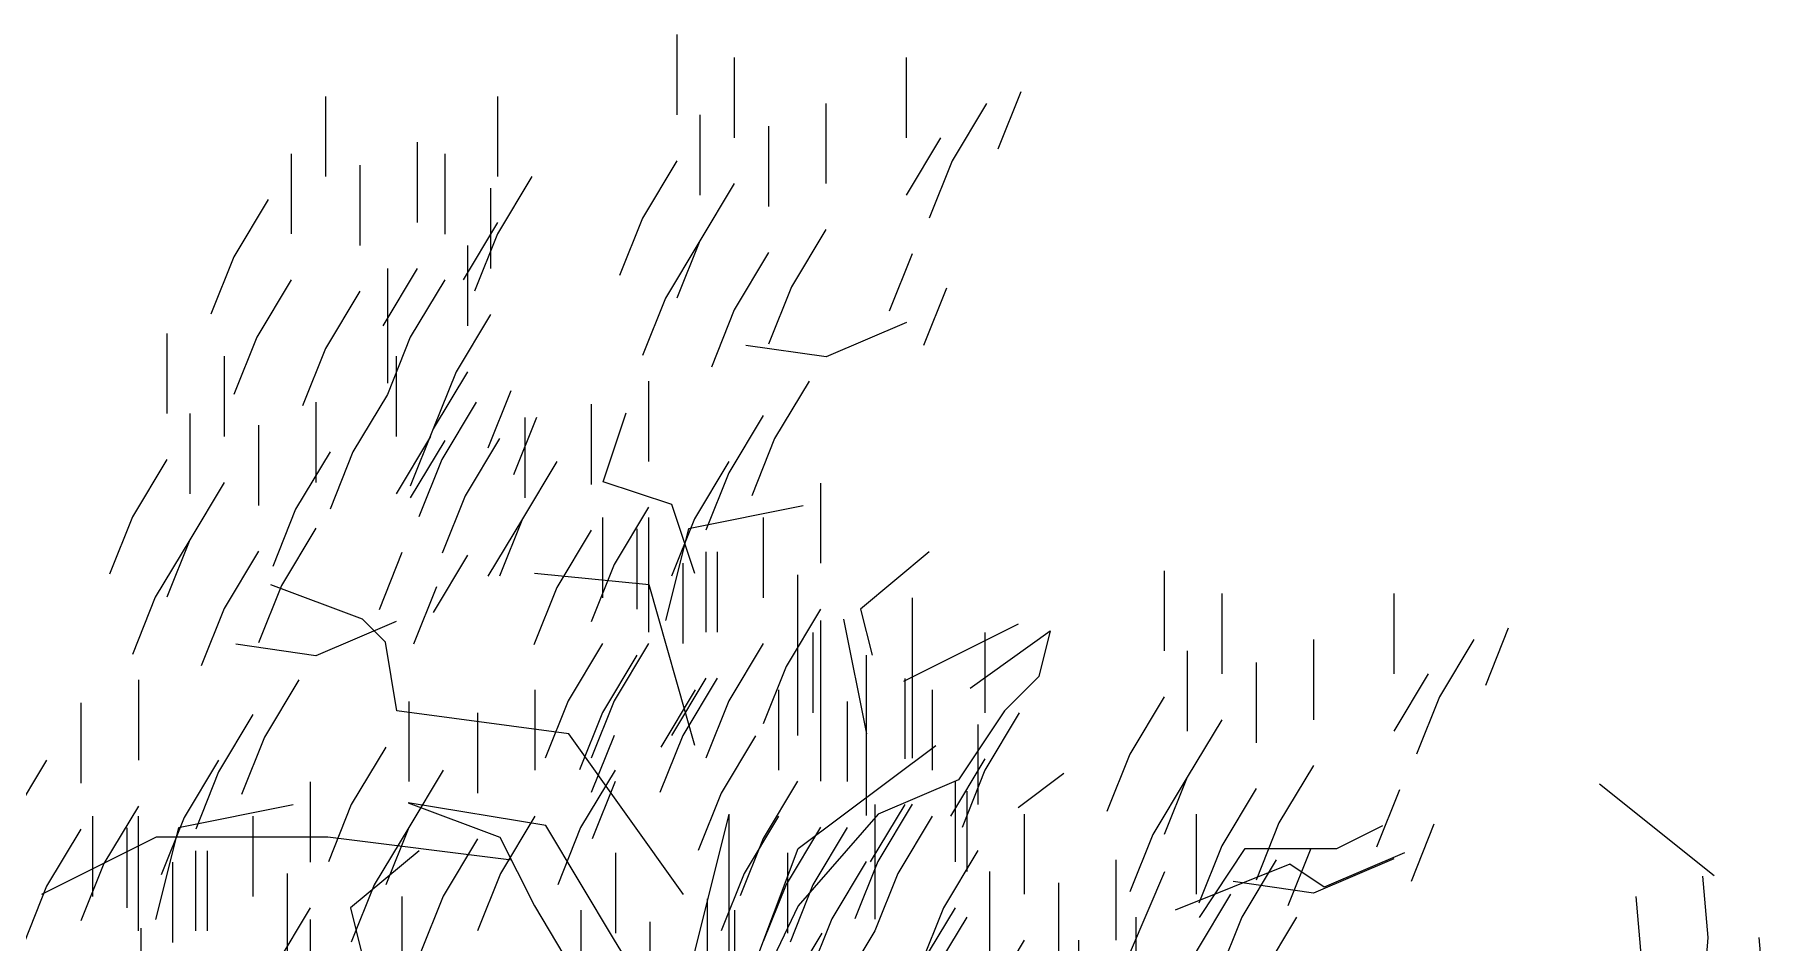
# Model space of a CAD drawing. Header units: metres. Extents: x 668617 to 675126, y 2286318 to 2293677.
# Drawn here: x 672271.222 to 672273.994, y 2287828.915 to 2287830.369 of the extents above; entities that cross this region are included whole.
import ezdxf

# ---------------------------------------------------------------- set-up
doc = ezdxf.new("R2010")
doc.units = ezdxf.units.M
doc.header["$MEASUREMENT"] = 0
doc.layers.add('DMTG_SECCIONES_VIALES', color=250, linetype='Continuous')

# ---------------------------------------------------------------- blocks, each defined once
blk = doc.blocks.new('a4')
at = {"color": 75}
for p, q in [((0.2744, 7.6196), (0.2744, 7.4911)), ((0.3662, 7.5829), (0.3662, 7.4543)), ((0.6418, 7.5829), (0.6418, 7.4543)), ((-0.2887, 7.5206), (-0.2887, 7.3921)), ((-0.0131, 7.5206), (-0.0131, 7.3921)), ((0.8255, 7.5278), (0.7888, 7.436)), ((0.3111, 7.4911), (0.3111, 7.3625)), ((0.5132, 7.5094), (0.5132, 7.3809)), ((0.7704, 7.5094), (0.7153, 7.4176)), ((0.4213, 7.4727), (0.4213, 7.3442)), ((-0.3439, 7.4288), (-0.3439, 7.3003)), ((-0.1417, 7.4472), (-0.1417, 7.3186)), ((0.6969, 7.4543), (0.6418, 7.3625)), ((-0.2336, 7.4104), (-0.2336, 7.2819)), ((-0.0978, 7.4287), (-0.0978, 7.3001)), ((0.2744, 7.4176), (0.2192, 7.3258)), ((0.7153, 7.4176), (0.6786, 7.3258)), ((-0.0243, 7.3736), (-0.0243, 7.2451)), ((0.042, 7.3921), (-0.0131, 7.3003)), ((0.3662, 7.3809), (0.3111, 7.2891)), ((-0.3806, 7.3554), (-0.4357, 7.2635)), ((-0.0131, 7.3186), (-0.0683, 7.2268)), ((0.2192, 7.3258), (0.1825, 7.234)), ((-0.0131, 7.3003), (-0.0499, 7.2085)), ((0.5132, 7.3074), (0.4581, 7.2156)), ((-0.4357, 7.2635), (-0.4725, 7.1717)), ((-0.0611, 7.2818), (-0.0611, 7.1533)), ((0.3111, 7.2891), (0.256, 7.1973)), ((0.3111, 7.2891), (0.2744, 7.1973)), ((0.4213, 7.2707), (0.3662, 7.1789)), ((0.6513, 7.2686), (0.6145, 7.1768)), ((-0.1417, 7.2452), (-0.1969, 7.1534)), ((-0.1897, 7.2451), (-0.1897, 7.1165)), ((-0.3439, 7.2268), (-0.399, 7.135)), ((-0.2336, 7.2085), (-0.2887, 7.1167)), ((-0.0978, 7.2267), (-0.1529, 7.1349)), ((0.4581, 7.2156), (0.4213, 7.1238)), ((0.7064, 7.2135), (0.6697, 7.1217)), ((-0.1897, 7.19), (-0.1897, 7.0615)), ((0.256, 7.1973), (0.2192, 7.1055)), ((-0.0243, 7.1716), (-0.0794, 7.0798)), ((0.3662, 7.1789), (0.3295, 7.0871)), ((0.6421, 7.1584), (0.5135, 7.1033)), ((-0.5432, 7.1411), (-0.5432, 7.0126)), ((-0.399, 7.135), (-0.4357, 7.0432)), ((-0.1529, 7.1349), (-0.1897, 7.0431)), ((-0.4513, 7.1044), (-0.4513, 6.9758)), ((-0.2887, 7.1167), (-0.3255, 7.0249)), ((-0.1757, 7.1044), (-0.1757, 6.9758)), ((0.5135, 7.1033), (0.3849, 7.1217)), ((-0.0794, 7.0798), (-0.1162, 6.988)), ((-0.0611, 7.0798), (-0.1162, 6.988)), ((-0.1897, 7.0431), (-0.2448, 6.9513)), ((0.008, 7.0493), (-0.0287, 6.9575)), ((0.2288, 7.0645), (0.2288, 6.936)), ((0.4861, 7.0645), (0.4309, 6.9727)), ((-0.3043, 7.0309), (-0.3043, 6.9024)), ((-0.0471, 7.0309), (-0.1022, 6.9391)), ((0.137, 7.0278), (0.137, 6.8993)), ((0.1562, 6.9036), (0.1929, 7.0138)), ((-0.5064, 7.0126), (-0.5064, 6.884)), ((-0.3962, 6.9942), (-0.3962, 6.8657)), ((-0.1162, 6.988), (-0.1529, 6.8962)), ((0.0492, 7.0064), (0.0124, 6.9146)), ((0.0308, 7.0064), (0.0308, 6.8778)), ((0.4126, 7.0095), (0.3574, 6.9177)), ((-0.1206, 6.9758), (-0.1757, 6.884)), ((-0.0978, 6.9696), (-0.1529, 6.8778)), ((-0.01, 6.9727), (-0.0651, 6.8809)), ((0.4309, 6.9727), (0.3942, 6.8809)), ((-0.5432, 6.9391), (-0.5983, 6.8473)), ((-0.2815, 6.9513), (-0.3366, 6.8595)), ((-0.2448, 6.9513), (-0.2815, 6.8595)), ((-0.1022, 6.9391), (-0.139, 6.8473)), ((0.0819, 6.936), (0.0267, 6.8442)), ((0.3574, 6.936), (0.3023, 6.8442)), ((-0.4513, 6.9024), (-0.5064, 6.8106)), ((0.2664, 6.8669), (0.1562, 6.9036)), ((0.3574, 6.9177), (0.3207, 6.8259)), ((-0.0651, 6.8809), (-0.1019, 6.7891)), ((0.5043, 6.9014), (0.5043, 6.7729)), ((-0.5983, 6.8473), (-0.6351, 6.7555)), ((-0.3366, 6.8595), (-0.3734, 6.7677)), ((0.2288, 6.8626), (0.1737, 6.7708)), ((0.3032, 6.7567), (0.2664, 6.8669)), ((0.4767, 6.8647), (0.293, 6.8279)), ((-0.3043, 6.829), (-0.3595, 6.7371)), ((0.0267, 6.8442), (-0.0284, 6.7524)), ((0.0267, 6.8442), (-0.01, 6.7524)), ((0.137, 6.8259), (0.0819, 6.7341)), ((0.1552, 6.8463), (0.1552, 6.7178)), ((0.2103, 6.8279), (0.2103, 6.6994)), ((0.2287, 6.8463), (0.2287, 6.7178)), ((0.293, 6.8279), (0.2563, 6.6811)), ((0.3023, 6.8442), (0.2656, 6.7524)), ((0.4124, 6.8463), (0.4124, 6.7178)), ((-0.5064, 6.8106), (-0.5616, 6.7188)), ((-0.5064, 6.8106), (-0.5432, 6.7188)), ((-0.3962, 6.7922), (-0.4513, 6.7004)), ((-0.1663, 6.7901), (-0.203, 6.6983)), ((-0.0611, 6.786), (-0.1162, 6.6942)), ((0.1737, 6.7708), (0.137, 6.679)), ((0.2287, 6.7912), (0.2287, 6.6627)), ((0.2838, 6.7729), (0.2838, 6.6443)), ((0.3206, 6.7912), (0.3206, 6.6627)), ((0.3389, 6.7912), (0.3389, 6.6627)), ((0.6788, 6.7912), (0.5686, 6.6994)), ((-0.3595, 6.7371), (-0.3962, 6.6453)), ((-0.2297, 6.6833), (-0.3766, 6.7384)), ((0.2297, 6.7384), (0.0459, 6.7567)), ((0.3032, 6.4813), (0.2297, 6.7384)), ((0.4675, 6.7545), (0.4675, 6.4974)), ((1.0554, 6.761), (1.0554, 6.6325)), ((-0.5616, 6.7188), (-0.5983, 6.627)), ((-0.1111, 6.735), (-0.1479, 6.6432)), ((0.0819, 6.7341), (0.0451, 6.6423)), ((0.6513, 6.7178), (0.6513, 6.4607)), ((1.1473, 6.7243), (1.1473, 6.5957)), ((1.4229, 6.7243), (1.4229, 6.5957)), ((-0.4513, 6.7004), (-0.4881, 6.6086)), ((-0.1929, 6.6466), (-0.2297, 6.6833)), ((0.5043, 6.6994), (0.4492, 6.6076)), ((0.5043, 6.6811), (0.5043, 6.424)), ((0.5787, 6.4997), (0.542, 6.6833)), ((0.5686, 6.6994), (0.587, 6.626)), ((-0.1755, 6.6799), (-0.3041, 6.6249)), ((0.4923, 6.662), (0.4923, 6.5335)), ((0.8212, 6.6756), (0.6374, 6.5838)), ((0.7441, 6.5731), (0.8727, 6.6649)), ((0.7679, 6.662), (0.7679, 6.5335)), ((0.8727, 6.6649), (0.8543, 6.5915)), ((1.6066, 6.6692), (1.5698, 6.5774)), ((-0.3041, 6.6249), (-0.4327, 6.6432)), ((-0.1745, 6.5364), (-0.1929, 6.6466)), ((0.1552, 6.6443), (0.1001, 6.5525)), ((0.2103, 6.626), (0.1552, 6.5342)), ((0.2287, 6.6443), (0.1736, 6.5525)), ((0.4124, 6.6443), (0.3573, 6.5525)), ((0.5778, 6.626), (0.5778, 6.3689)), ((1.0921, 6.6325), (1.0921, 6.5039)), ((1.2943, 6.6508), (1.2943, 6.5223)), ((1.5515, 6.6508), (1.4964, 6.559)), ((0.4492, 6.6076), (0.4124, 6.5158)), ((1.2024, 6.6141), (1.2024, 6.4856)), ((-0.5887, 6.5861), (-0.5887, 6.4575)), ((-0.3315, 6.5861), (-0.3866, 6.4943)), ((0.0466, 6.5702), (0.0466, 6.4417)), ((0.3038, 6.5702), (0.2487, 6.4784)), ((0.3206, 6.5892), (0.2654, 6.4974)), ((0.3389, 6.5892), (0.2838, 6.4974)), ((0.4372, 6.5702), (0.4372, 6.4417)), ((0.6393, 6.5886), (0.6393, 6.46)), ((0.6832, 6.5701), (0.6832, 6.4416)), ((0.8543, 6.5915), (0.7992, 6.5364)), ((1.478, 6.5957), (1.4229, 6.5039)), ((-0.6806, 6.5493), (-0.6806, 6.4208)), ((-0.1555, 6.5518), (-0.1555, 6.4233)), ((0.1001, 6.5525), (0.0633, 6.4607)), ((0.1736, 6.5525), (0.1368, 6.4607)), ((0.3573, 6.5525), (0.3206, 6.4607)), ((0.5474, 6.5518), (0.5474, 6.4233)), ((1.0554, 6.559), (1.0003, 6.4672)), ((1.4964, 6.559), (1.4596, 6.4672)), ((-0.405, 6.531), (-0.4601, 6.4392)), ((0.1011, 6.4997), (-0.1745, 6.5364)), ((-0.0453, 6.5335), (-0.0453, 6.405)), ((0.1552, 6.5342), (0.1185, 6.4424)), ((0.7992, 6.5364), (0.7257, 6.4262)), ((0.7567, 6.515), (0.7567, 6.3865)), ((0.823, 6.5335), (0.7679, 6.4417)), ((1.1473, 6.5223), (1.0921, 6.4305)), ((-0.3866, 6.4943), (-0.4233, 6.4024)), ((0.2848, 6.2426), (0.1011, 6.4997)), ((0.1736, 6.4974), (0.1368, 6.4056)), ((0.2838, 6.4974), (0.2471, 6.4056)), ((0.4005, 6.4968), (0.3453, 6.405)), ((-0.1923, 6.4784), (-0.2474, 6.3866)), ((0.4685, 6.3161), (0.689, 6.4813)), ((0.7679, 6.46), (0.7128, 6.3682)), ((1.0003, 6.4672), (0.9635, 6.3754)), ((-0.7357, 6.4575), (-0.7908, 6.3657)), ((-0.4601, 6.4575), (-0.5152, 6.3657)), ((-0.4601, 6.4392), (-0.4968, 6.3474)), ((-0.1004, 6.4417), (-0.1555, 6.3499)), ((0.1752, 6.4417), (0.1201, 6.3499)), ((0.7679, 6.4417), (0.7312, 6.3499)), ((0.8212, 6.3818), (0.8946, 6.4369)), ((1.2943, 6.4489), (1.2391, 6.3571)), ((-0.3132, 6.4229), (-0.3132, 6.2944)), ((0.1752, 6.4233), (0.1385, 6.3315)), ((0.3453, 6.405), (0.3086, 6.3132)), ((0.4675, 6.424), (0.4124, 6.3322)), ((0.7257, 6.4262), (0.5971, 6.3712)), ((0.72, 6.4232), (0.72, 6.2947)), ((0.7388, 6.4081), (0.7388, 6.2796)), ((1.0921, 6.4305), (1.037, 6.3387)), ((1.0921, 6.4305), (1.0554, 6.3387)), ((1.2024, 6.4121), (1.1473, 6.3203)), ((1.4323, 6.41), (1.3956, 6.3182)), ((1.9363, 6.2725), (1.7525, 6.4194)), ((-0.5887, 6.3841), (-0.6438, 6.2923)), ((-0.3408, 6.3862), (-0.5245, 6.3494)), ((-0.2474, 6.3866), (-0.2841, 6.2948)), ((0.6393, 6.3866), (0.5842, 6.2948)), ((0.5914, 6.3865), (0.5914, 6.258)), ((0.6513, 6.3873), (0.5962, 6.2955)), ((-0.6623, 6.3678), (-0.6623, 6.2393)), ((-0.6072, 6.3494), (-0.6072, 6.2209)), ((-0.5888, 6.3678), (-0.5888, 6.2393)), ((-0.5245, 6.3494), (-0.5613, 6.2026)), ((-0.5152, 6.3657), (-0.552, 6.2739)), ((-0.4051, 6.3678), (-0.4051, 6.2393)), ((-0.1555, 6.3499), (-0.2106, 6.2581)), ((-0.1555, 6.3499), (-0.1923, 6.2581)), ((0.0466, 6.3682), (-0.0085, 6.2764)), ((0.1201, 6.3499), (0.0833, 6.2581)), ((0.2693, 6.0154), (0.3583, 6.3712)), ((0.3583, 5.8754), (0.3583, 6.3712)), ((0.4372, 6.3682), (0.3821, 6.2764)), ((0.5043, 6.3506), (0.4492, 6.2588)), ((0.5971, 6.3712), (0.4685, 6.2243)), ((0.5474, 6.3499), (0.4923, 6.2581)), ((0.6832, 6.3681), (0.6281, 6.2763)), ((0.8306, 6.3714), (0.8306, 6.2428)), ((1.1062, 6.3714), (1.1062, 6.2428)), ((1.2391, 6.3571), (1.2024, 6.2653)), ((1.332, 6.3161), (1.4055, 6.3528)), ((1.4874, 6.3549), (1.4507, 6.2631)), ((-0.5604, 6.3344), (-0.7441, 6.2426)), ((-0.6806, 6.3474), (-0.7357, 6.2556)), ((-0.2848, 6.3344), (-0.5604, 6.3344)), ((0.0092, 6.2977), (-0.2848, 6.3344)), ((-0.0453, 6.3315), (-0.1004, 6.2397)), ((0.4124, 6.3322), (0.3757, 6.2404)), ((0.5914, 6.3314), (0.5914, 6.2029)), ((1.037, 6.3387), (1.0003, 6.2469)), ((1.1473, 6.3203), (1.1105, 6.2285)), ((-0.6438, 6.2923), (-0.6806, 6.2005)), ((-0.5888, 6.3127), (-0.5888, 6.1842)), ((-0.5337, 6.2944), (-0.5337, 6.1658)), ((-0.497, 6.3127), (-0.497, 6.1842)), ((-0.4786, 6.3127), (-0.4786, 6.1842)), ((-0.1387, 6.3127), (-0.2489, 6.2209)), ((0.1757, 6.3091), (0.1757, 6.1806)), ((0.3583, 6.0223), (0.4685, 6.3161)), ((0.4513, 6.3091), (0.4513, 6.1806)), ((0.5778, 6.2955), (0.5227, 6.2037)), ((0.5962, 6.2955), (0.5594, 6.2037)), ((0.7567, 6.313), (0.7016, 6.2212)), ((0.9776, 6.2979), (0.9776, 6.1694)), ((1.1116, 6.2059), (1.1851, 6.3161)), ((1.2348, 6.2979), (1.1797, 6.2061)), ((1.1851, 6.3161), (1.332, 6.3161)), ((1.29, 6.3163), (1.2532, 6.2245)), ((1.4231, 6.2998), (1.2945, 6.2448)), ((1.4402, 6.3092), (1.3116, 6.2541)), ((-0.35, 6.276), (-0.35, 6.019)), ((-0.0085, 6.2764), (-0.0453, 6.1846)), ((0.3821, 6.2764), (0.3453, 6.1846)), ((0.6281, 6.2763), (0.5914, 6.1845)), ((0.7755, 6.2796), (0.7755, 6.151)), ((1.0013, 6.1508), (1.0564, 6.2794)), ((1.2565, 6.2909), (1.0727, 6.2174)), ((1.3116, 6.2541), (1.2565, 6.2909)), ((1.9267, 6.1736), (1.9185, 6.2721)), ((-0.7357, 6.2556), (-0.7724, 6.1638)), ((-0.2106, 6.2581), (-0.2474, 6.1663)), ((-0.1663, 6.2393), (-0.1663, 5.9822)), ((-0.1004, 6.2397), (-0.1371, 6.1479)), ((0.4492, 6.2588), (0.4124, 6.167)), ((0.4923, 6.2581), (0.4556, 6.1663)), ((0.8857, 6.2612), (0.8857, 6.1327)), ((1.1613, 6.2428), (1.1062, 6.151)), ((1.2945, 6.2448), (1.1659, 6.2631)), ((1.8198, 6.1407), (1.8117, 6.2393)), ((-0.3132, 6.2209), (-0.3684, 6.1291)), ((-0.2489, 6.2209), (-0.2306, 6.1475)), ((0.1206, 6.2173), (0.1206, 6.0888)), ((0.3227, 6.2357), (0.3227, 6.1071)), ((0.4685, 6.2243), (0.3583, 5.9929)), ((0.3666, 6.2172), (0.3666, 6.0887)), ((0.7016, 6.2212), (0.6649, 6.1294)), ((0.72, 6.2212), (0.6649, 6.1294)), ((-0.5848, 6.1886), (-0.5848, 6.0601)), ((-0.3132, 6.2026), (-0.3132, 5.9455)), ((0.2308, 6.1989), (0.2308, 6.0704)), ((0.5227, 6.2037), (0.4859, 6.1119)), ((0.5914, 6.1845), (0.5363, 6.0927)), ((0.7388, 6.2061), (0.6836, 6.1143)), ((1.0099, 6.206), (1.0099, 6.0774)), ((1.1797, 6.2061), (1.143, 6.1143)), ((1.2671, 6.206), (1.212, 6.1142)), ((0.5064, 6.1806), (0.4513, 6.0888)), ((0.8306, 6.1694), (0.7755, 6.0776)), ((0.918, 6.1692), (0.918, 6.0407)), ((1.9184, 6.0668), (1.9267, 6.1736)), ((2.017, 6.075), (2.0088, 6.1736))]:
    blk.add_line(p, q, dxfattribs=at)
at = {"color": 44}
for p, q in [((0.0643, 6.3528), (-0.1562, 6.3895)), ((-0.1562, 6.3895), (-0.0092, 6.3344)), ((0.1745, 6.1692), (0.0643, 6.3528)), ((-0.0092, 6.3344), (0.0459, 6.2243)), ((0.0459, 6.2243), (0.1562, 6.0407)), ((0.3215, 5.9305), (0.1745, 6.1692))]:
    blk.add_line(p, q, dxfattribs=at)

msp = doc.modelspace()

# ---------------------------------------------------------------- block references
at = {"layer": 'DMTG_SECCIONES_VIALES', "color": 8}
msp.add_blockref('a4', (672271.97652, 2287822.74952), dxfattribs=at)

doc.saveas('drawing.dxf')
